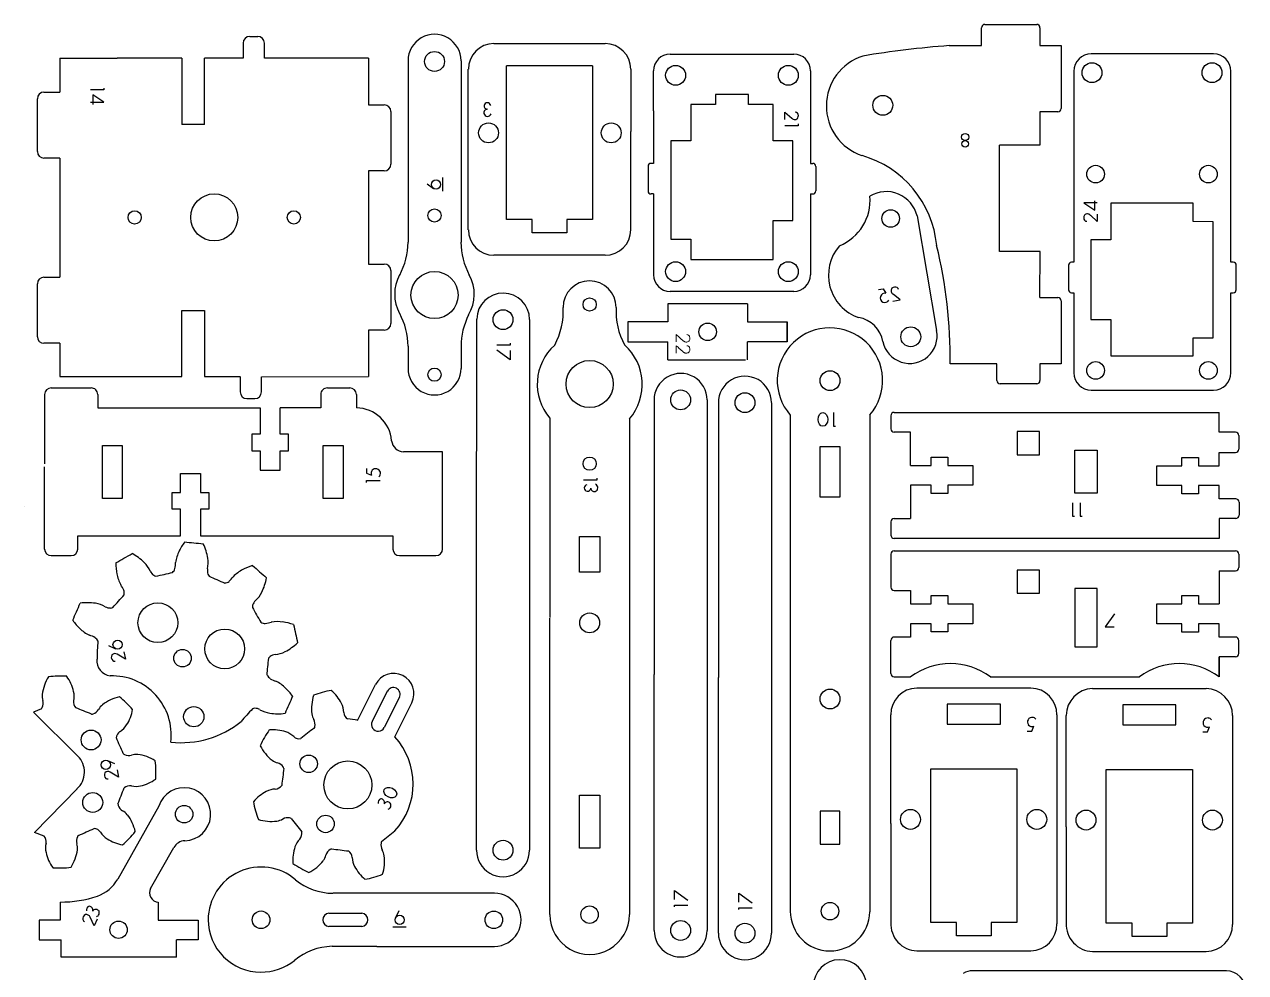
# Model space of a CAD drawing. Header units: centimetres. Extents: x -0.1 to 18.5, y -0.1 to 28.9.
# Drawn here: x 0.05 to 18.46, y 14.56 to 28.85 of the extents above; entities that cross this region are included whole.
import ezdxf

# ---------------------------------------------------------------- set-up
doc = ezdxf.new("R2010")
doc.units = ezdxf.units.CM
doc.header["$MEASUREMENT"] = 0
for name, color, linetype in [('First Cuts', 1, 'Continuous'), ('Layer 1', 3, 'Continuous'), ('Vector Etch', 5, 'Continuous')]:
    doc.layers.add(name, color=color, linetype=linetype)

msp = doc.modelspace()

# ---------------------------------------------------------------- linework, layer by layer
at = {"layer": 'First Cuts'}
for p, q in [((8.614, 28.229), (7.314, 28.229)), ((7.314, 25.912), (7.314, 28.229)), ((8.614, 28.229), (8.614, 25.912)), ((10.465, 27.647), (10.095, 27.647)), ((10.095, 27.647), (10.095, 27.097)), ((10.965, 27.797), (10.465, 27.797)), ((10.465, 27.797), (10.465, 27.647)), ((10.965, 27.647), (10.965, 27.797)), ((11.335, 27.647), (10.965, 27.647)), ((11.335, 27.097), (11.335, 27.647)), ((9.795, 27.097), (9.795, 25.617)), ((10.095, 27.097), (9.795, 27.097)), ((11.635, 27.097), (11.335, 27.097)), ((11.635, 25.897), (11.635, 27.097)), ((17.669, 26.157), (16.429, 26.157)), ((16.429, 26.157), (16.429, 25.607)), ((17.669, 25.882), (17.669, 26.157)), ((7.702, 25.912), (7.314, 25.912)), ((7.702, 25.712), (7.702, 25.912)), ((8.614, 25.912), (8.226, 25.912)), ((8.226, 25.912), (8.226, 25.712)), ((11.335, 25.308), (11.335, 25.897)), ((11.335, 25.897), (11.635, 25.897)), ((17.969, 25.877), (17.669, 25.882)), ((17.969, 24.127), (17.969, 25.877)), ((8.226, 25.712), (7.702, 25.712)), ((9.795, 25.617), (10.095, 25.617)), ((10.095, 25.617), (10.095, 25.308)), ((16.129, 25.607), (16.129, 24.407)), ((16.429, 25.607), (16.129, 25.607)), ((10.095, 25.308), (11.335, 25.308)), ((16.129, 24.407), (16.429, 24.407)), ((16.429, 24.407), (16.429, 23.857)), ((17.669, 23.857), (17.669, 24.127)), ((17.669, 24.127), (17.969, 24.127)), ((16.429, 23.857), (17.669, 23.857)), ((18.061, 19.018), (18.061, 19.318)), ((5.518, 18.799), (5.29, 18.343)), ((5.701, 18.708), (5.472, 18.252)), ((13.712, 15.311), (13.712, 17.628)), ((13.712, 17.628), (15.012, 17.628)), ((15.012, 17.628), (15.012, 15.311)), ((16.36, 15.301), (16.36, 17.618)), ((16.36, 17.618), (17.66, 17.618)), ((17.66, 17.618), (17.66, 15.301)), ((4.634, 15.454), (5.134, 15.454)), ((14.1, 15.311), (13.712, 15.311)), ((14.1, 15.111), (14.1, 15.311)), ((15.012, 15.311), (14.624, 15.311)), ((14.624, 15.311), (14.624, 15.111)), ((16.748, 15.301), (16.36, 15.301)), ((16.748, 15.101), (16.748, 15.301)), ((17.66, 15.301), (17.272, 15.301)), ((17.272, 15.301), (17.272, 15.101)), ((5.134, 15.253), (4.634, 15.253)), ((14.624, 15.111), (14.1, 15.111)), ((17.272, 15.101), (16.748, 15.101))]:
    msp.add_line(p, q, dxfattribs=at)
for points in [[(15.354, 22.715), (15.014, 22.715), (15.014, 22.365), (15.354, 22.365)], [(1.221, 22.507), (1.521, 22.507), (1.521, 21.707), (1.221, 21.707)], [(4.553, 22.507), (4.853, 22.507), (4.853, 21.707), (4.553, 21.707)], [(12.349, 22.483), (12.039, 22.483), (12.039, 21.733), (12.349, 21.733)], [(15.883, 22.435), (16.223, 22.435), (16.223, 21.785), (15.883, 21.785)], [(8.414, 21.132), (8.724, 21.132), (8.724, 20.594), (8.414, 20.594)], [(15.354, 20.627), (15.014, 20.627), (15.014, 20.278), (15.354, 20.278)], [(16.223, 20.347), (15.883, 20.347), (15.883, 19.468), (16.223, 19.468)], [(13.962, 18.304), (14.762, 18.304), (14.762, 18.604), (13.962, 18.604)], [(16.61, 18.295), (17.41, 18.295), (17.41, 18.595), (16.61, 18.595)], [(8.414, 17.232), (8.724, 17.232), (8.724, 16.432), (8.414, 16.432)], [(12.344, 16.993), (12.044, 16.993), (12.044, 16.493), (12.344, 16.493)]]:
    msp.add_lwpolyline(points, close=True, dxfattribs=at)
for centre, radius in [((6.23, 28.296), 0.15), ((9.865, 28.087), 0.15), ((11.565, 28.087), 0.15), ((16.144, 28.127), 0.15), ((17.954, 28.127), 0.15), ((12.99, 27.635), 0.15), ((7.044, 27.219), 0.15), ((8.894, 27.219), 0.15), ((16.199, 26.597), 0.133), ((17.899, 26.597), 0.133), ((2.908, 25.945), 0.355), ((13.108, 25.928), 0.133), ((9.865, 25.127), 0.15), ((11.565, 25.127), 0.15), ((6.23, 24.774), 0.355), ((7.263, 24.403), 0.15), ((10.348, 24.219), 0.132), ((13.411, 24.144), 0.15), ((8.569, 23.432), 0.355), ((16.199, 23.637), 0.133), ((17.899, 23.637), 0.133), ((12.194, 23.483), 0.15), ((9.941, 23.193), 0.15), ((10.911, 23.151), 0.15), ((2.058, 19.833), 0.3), ((8.569, 19.831), 0.15), ((3.066, 19.438), 0.3), ((2.43, 19.298), 0.132), ((12.194, 18.683), 0.15), ((2.6, 18.416), 0.153), ((1.051, 18.065), 0.15), ((4.332, 17.706), 0.132), ((4.923, 17.386), 0.362), ((1.076, 17.122), 0.15), ((2.454, 16.945), 0.132), ((13.407, 16.867), 0.15), ((15.312, 16.867), 0.15), ((16.054, 16.857), 0.15), ((17.96, 16.857), 0.15), ((4.587, 16.799), 0.132), ((7.263, 16.403), 0.15), ((3.614, 15.353), 0.133), ((7.124, 15.353), 0.132), ((8.568, 15.431), 0.132), ((12.194, 15.483), 0.132), ((1.465, 15.203), 0.131), ((9.941, 15.193), 0.15), ((10.911, 15.151), 0.15)]:
    msp.add_circle(centre, radius, dxfattribs=at)
for centre, radius, start, end in [((5.61, 18.753), 0.102, 333.3508, 153.3433), ((5.381, 18.298), 0.102, 153.3414, 333.3527), ((4.645, 15.353), 0.101, 96.1128, 263.8872), ((5.124, 15.353), 0.101, 276.1078, 83.8922)]:
    msp.add_arc(centre, radius, start, end, dxfattribs=at)
at = {"layer": 'Layer 1'}
for p, q in [((14.48, 28.535), (14.48, 28.805)), ((14.53, 28.855), (15.31, 28.855)), ((15.36, 28.805), (15.36, 28.537)), ((3.344, 28.574), (3.344, 28.344)), ((3.444, 28.674), (3.564, 28.674)), ((3.664, 28.344), (3.664, 28.574)), ((7.126, 28.565), (8.803, 28.565)), ((9.783, 28.407), (11.647, 28.407)), ((13.99, 28.535), (14.48, 28.535)), ((15.36, 28.537), (15.6, 28.537)), ((15.36, 28.537), (15.68, 28.537)), ((15.68, 28.537), (15.68, 27.587)), ((17.977, 28.41), (16.132, 28.41)), ((0.581, 28.344), (0.581, 28.196)), ((0.581, 28.344), (1.445, 28.344)), ((0.581, 28.344), (0.581, 27.834)), ((2.421, 28.344), (1.445, 28.344)), ((2.421, 28.344), (2.421, 27.344)), ((3.344, 28.344), (2.761, 28.344)), ((2.761, 27.344), (2.761, 28.344)), ((5.233, 28.344), (3.664, 28.344)), ((5.232, 28.344), (5.232, 27.642)), ((5.83, 28.306), (5.83, 25.57)), ((6.63, 28.306), (6.63, 25.982)), ((6.739, 25.759), (6.739, 28.179)), ((9.189, 28.179), (9.189, 27.242)), ((9.533, 27.553), (9.533, 28.157)), ((11.897, 28.157), (11.897, 26.759)), ((15.872, 28.15), (15.872, 25.615)), ((18.237, 25.269), (18.237, 28.15)), ((0.341, 27.834), (0.581, 27.834)), ((0.241, 26.938), (0.241, 27.734)), ((5.232, 27.642), (5.472, 27.642)), ((5.572, 27.542), (5.572, 26.746)), ((9.533, 27.553), (9.533, 26.759)), ((15.36, 27.537), (15.36, 27.033)), ((15.63, 27.537), (15.36, 27.537)), ((2.761, 27.344), (2.421, 27.344)), ((9.189, 25.759), (9.189, 27.242)), ((15.36, 27.033), (14.75, 27.033)), ((14.75, 25.433), (14.75, 27.033)), ((0.581, 26.838), (0.341, 26.838)), ((0.581, 26.838), (0.581, 25.042)), ((9.45, 26.714), (9.45, 26.344)), ((9.533, 26.759), (9.495, 26.759)), ((11.897, 26.759), (11.935, 26.759)), ((11.98, 26.714), (11.98, 26.344)), ((5.472, 26.646), (5.232, 26.646)), ((5.232, 26.646), (5.232, 25.242)), ((9.533, 26.299), (9.495, 26.299)), ((9.533, 26.299), (9.533, 25.078)), ((11.897, 26.299), (11.897, 25.078)), ((11.897, 26.299), (11.935, 26.299)), ((6.63, 25.982), (6.63, 25.57)), ((13.506, 25.967), (13.799, 24.239)), ((15.872, 25.615), (15.872, 25.269)), ((15.361, 25.433), (14.75, 25.433)), ((15.36, 24.737), (15.361, 25.433)), ((5.232, 25.242), (5.472, 25.242)), ((8.803, 25.373), (7.126, 25.373)), ((15.872, 25.269), (15.835, 25.269)), ((18.274, 25.269), (18.237, 25.269)), ((5.572, 25.142), (5.572, 24.346)), ((15.79, 25.224), (15.79, 24.854)), ((18.319, 24.854), (18.319, 25.224)), ((0.241, 24.146), (0.241, 24.942)), ((0.341, 25.042), (0.581, 25.042)), ((11.647, 24.828), (9.783, 24.828)), ((15.36, 24.737), (15.63, 24.737)), ((15.68, 24.687), (15.68, 23.737)), ((15.835, 24.809), (15.872, 24.809)), ((15.872, 24.809), (15.872, 23.601)), ((18.237, 23.601), (18.237, 24.809)), ((18.237, 24.809), (18.274, 24.809)), ((2.421, 24.54), (2.761, 24.54)), ((2.421, 23.544), (2.421, 24.54)), ((2.761, 24.54), (2.761, 23.544)), ((10.947, 24.64), (9.749, 24.64)), ((9.749, 24.64), (9.749, 24.369)), ((10.947, 24.64), (10.947, 24.369)), ((6.863, 20.423), (6.867, 24.412)), ((7.663, 24.403), (7.663, 16.403)), ((9.749, 24.369), (9.147, 24.369)), ((9.147, 24.369), (9.147, 24.069)), ((9.147, 24.324), (9.147, 24.114)), ((10.947, 24.369), (11.548, 24.369)), ((11.548, 24.219), (11.548, 24.369)), ((11.548, 24.369), (11.548, 24.069)), ((11.548, 24.324), (11.548, 24.114)), ((5.472, 24.246), (5.232, 24.246)), ((5.232, 24.246), (5.233, 23.544)), ((11.548, 24.069), (11.548, 24.219)), ((0.581, 24.046), (0.341, 24.046)), ((0.581, 24.046), (0.581, 23.544)), ((5.83, 24.001), (5.83, 23.668)), ((6.63, 24.001), (6.63, 23.668)), ((9.147, 24.069), (9.749, 24.069)), ((9.749, 23.798), (9.749, 24.069)), ((10.947, 23.798), (10.947, 24.069)), ((11.548, 24.069), (10.947, 24.069)), ((9.749, 23.798), (10.921, 23.798)), ((14.71, 23.737), (14.003, 23.737)), ((14.71, 23.485), (14.71, 23.737)), ((15.68, 23.737), (15.36, 23.737)), ((15.36, 23.737), (15.36, 23.485)), ((0.581, 23.544), (2.421, 23.544)), ((2.761, 23.544), (3.292, 23.544)), ((3.3, 23.544), (3.3, 23.312)), ((3.62, 23.542), (5.236, 23.544)), ((3.62, 23.312), (3.62, 23.542)), ((15.31, 23.435), (14.76, 23.435)), ((0.351, 23.274), (0.351, 22.228)), ((0.451, 23.374), (1.051, 23.374)), ((1.151, 23.274), (1.151, 23.074)), ((3.4, 23.212), (3.52, 23.212)), ((4.514, 23.274), (4.514, 23.074)), ((4.614, 23.374), (4.951, 23.374)), ((5.051, 23.274), (5.051, 23.071)), ((16.132, 23.341), (17.977, 23.341)), ((1.151, 23.074), (3.601, 23.074)), ((3.601, 23.074), (3.601, 22.674)), ((3.901, 22.674), (3.901, 23.074)), ((4.514, 23.074), (3.901, 23.074)), ((9.541, 23.189), (9.541, 19.05)), ((10.341, 23.193), (10.341, 15.193)), ((10.51, 23.147), (10.511, 19.009)), ((11.311, 23.151), (11.311, 15.151)), ((9.169, 22.907), (9.169, 15.432)), ((11.593, 22.964), (11.594, 19.283)), ((12.794, 22.968), (12.794, 15.475)), ((13.111, 22.955), (13.111, 22.755)), ((13.161, 23.005), (18.061, 23.005)), ((18.061, 22.705), (18.061, 23.005)), ((3.601, 22.674), (3.476, 22.674)), ((3.476, 22.674), (3.476, 22.424)), ((4.026, 22.674), (3.901, 22.674)), ((4.026, 22.424), (4.026, 22.674)), ((13.408, 22.705), (13.161, 22.705)), ((13.408, 22.205), (13.408, 22.705)), ((18.308, 22.705), (18.061, 22.705)), ((18.358, 22.655), (18.358, 22.45)), ((3.476, 22.424), (3.601, 22.424)), ((3.601, 22.424), (3.601, 22.134)), ((3.901, 22.134), (3.901, 22.424)), ((3.901, 22.424), (4.026, 22.424)), ((6.351, 22.41), (5.763, 22.41)), ((6.351, 20.944), (6.351, 22.41)), ((13.718, 22.205), (13.718, 22.33)), ((13.718, 22.33), (13.968, 22.33)), ((13.968, 22.33), (13.968, 22.205)), ((17.501, 22.2), (17.501, 22.325)), ((17.501, 22.325), (17.751, 22.325)), ((17.751, 22.325), (17.751, 22.2)), ((18.061, 22.2), (18.061, 22.4)), ((18.061, 22.4), (18.308, 22.4)), ((0.351, 20.944), (0.351, 22.182)), ((3.601, 22.134), (3.901, 22.134)), ((13.408, 22.205), (13.718, 22.205)), ((13.968, 22.205), (14.348, 22.205)), ((14.348, 22.205), (14.348, 21.905)), ((17.121, 21.9), (17.121, 22.2)), ((17.121, 22.2), (17.501, 22.2)), ((17.751, 22.2), (18.061, 22.2)), ((2.401, 21.794), (2.401, 22.084)), ((2.401, 22.084), (2.701, 22.084)), ((2.701, 22.084), (2.701, 21.794)), ((2.276, 21.544), (2.276, 21.794)), ((2.276, 21.794), (2.401, 21.794)), ((2.701, 21.794), (2.826, 21.794)), ((2.826, 21.794), (2.826, 21.544)), ((13.718, 21.905), (13.408, 21.905)), ((13.408, 21.905), (13.408, 21.405)), ((13.718, 21.78), (13.718, 21.905)), ((13.968, 21.78), (13.718, 21.78)), ((14.348, 21.905), (13.968, 21.905)), ((13.968, 21.905), (13.968, 21.78)), ((17.501, 21.9), (17.121, 21.9)), ((17.501, 21.775), (17.501, 21.9)), ((17.751, 21.775), (17.501, 21.775)), ((18.061, 21.9), (17.751, 21.9)), ((17.751, 21.9), (17.751, 21.775)), ((18.061, 21.7), (18.061, 21.9)), ((18.311, 21.7), (18.061, 21.7)), ((18.361, 21.65), (18.361, 21.455)), ((2.401, 21.544), (2.276, 21.544)), ((2.401, 21.144), (2.401, 21.544)), ((2.826, 21.544), (2.701, 21.544)), ((2.701, 21.544), (2.701, 21.144)), ((13.161, 21.405), (13.408, 21.405)), ((18.311, 21.405), (18.061, 21.405)), ((18.061, 21.405), (18.061, 21.105)), ((13.111, 21.355), (13.111, 21.155)), ((0.851, 20.944), (0.851, 21.144)), ((0.851, 21.144), (2.401, 21.144)), ((2.701, 21.144), (5.601, 21.144)), ((5.601, 21.144), (5.601, 20.944)), ((18.061, 21.105), (13.161, 21.105)), ((0.451, 20.844), (0.751, 20.844)), ((5.701, 20.844), (6.251, 20.844)), ((13.111, 20.867), (13.111, 20.368)), ((13.161, 20.917), (18.308, 20.917)), ((18.358, 20.867), (18.358, 20.667)), ((18.061, 20.617), (18.308, 20.617)), ((18.061, 20.617), (18.061, 20.117)), ((6.863, 16.403), (6.863, 20.423)), ((13.161, 20.318), (13.408, 20.318)), ((13.408, 20.318), (13.408, 20.118)), ((13.408, 20.118), (13.718, 20.118)), ((13.718, 20.118), (13.718, 20.243)), ((13.718, 20.243), (13.968, 20.243)), ((13.968, 20.243), (13.968, 20.118)), ((13.968, 20.118), (14.348, 20.118)), ((14.348, 20.118), (14.348, 19.818)), ((17.121, 19.817), (17.121, 20.117)), ((17.121, 20.117), (17.501, 20.117)), ((17.501, 20.117), (17.501, 20.242)), ((17.501, 20.242), (17.751, 20.242)), ((17.751, 20.242), (17.751, 20.117)), ((17.751, 20.117), (18.061, 20.117)), ((7.969, 15.432), (7.969, 19.902)), ((13.718, 19.818), (13.408, 19.818)), ((13.408, 19.818), (13.408, 19.617)), ((13.718, 19.693), (13.718, 19.818)), ((14.348, 19.818), (13.968, 19.818)), ((13.968, 19.818), (13.968, 19.693)), ((17.501, 19.817), (17.121, 19.817)), ((17.501, 19.692), (17.501, 19.817)), ((18.061, 19.817), (17.751, 19.817)), ((17.751, 19.817), (17.751, 19.692)), ((18.061, 19.617), (18.061, 19.817)), ((13.111, 19.068), (13.111, 19.567)), ((13.408, 19.617), (13.161, 19.617)), ((13.968, 19.693), (13.718, 19.693)), ((17.751, 19.692), (17.501, 19.692)), ((18.308, 19.617), (18.061, 19.617)), ((18.358, 19.368), (18.358, 19.567)), ((11.594, 19.283), (11.594, 15.483)), ((18.308, 19.318), (18.061, 19.318)), ((18.061, 19.318), (18.061, 19.018)), ((9.541, 15.193), (9.541, 19.05)), ((10.511, 15.151), (10.511, 19.009)), ((13.161, 19.018), (13.408, 19.018)), ((14.611, 19.018), (16.858, 19.018)), ((5.07, 18.36), (5.341, 18.9)), ((13.504, 18.849), (15.22, 18.849)), ((16.152, 18.839), (17.868, 18.839)), ((5.631, 18.114), (5.888, 18.625)), ((0.301, 18.535), (0.183, 18.483)), ((0.183, 18.483), (0.852, 17.823)), ((13.109, 16.803), (13.109, 18.442)), ((15.616, 18.442), (15.616, 15.291)), ((15.757, 16.754), (15.757, 18.432)), ((18.263, 18.432), (18.263, 15.282)), ((0.198, 16.672), (0.839, 17.329)), ((2.074, 17.068), (1.453, 15.967)), ((13.109, 16.803), (13.109, 15.314)), ((0.342, 16.616), (0.198, 16.672)), ((15.757, 16.754), (15.757, 15.304)), ((1.948, 15.826), (2.299, 16.444)), ((7.134, 15.753), (4.699, 15.753)), ((0.586, 15.621), (0.586, 15.35)), ((2.065, 15.621), (2.065, 15.35)), ((0.266, 15.35), (0.266, 15.05)), ((0.586, 15.35), (0.266, 15.35)), ((2.065, 15.35), (2.666, 15.35)), ((2.666, 15.35), (2.666, 15.05)), ((2.666, 15.305), (2.666, 15.095)), ((0.266, 15.05), (0.602, 15.05)), ((0.602, 14.791), (0.602, 15.05)), ((2.34, 14.791), (2.34, 15.05)), ((2.666, 15.05), (2.34, 15.05)), ((5.359, 14.953), (4.684, 14.953)), ((5.359, 14.953), (7.134, 14.953)), ((2.34, 14.791), (0.602, 14.791)), ((13.504, 14.885), (15.22, 14.885)), ((16.152, 14.875), (17.868, 14.875)), ((18.17, 14.585), (14.347, 14.585))]:
    msp.add_line(p, q, dxfattribs=at)
at = {"layer": 'Layer 1', "color": 3}
msp.add_line((7.969, 22.917), (7.969, 19.911), dxfattribs=at)
at = {"layer": 'Layer 1'}
for centre, radius, start, end in [((14.53, 28.805), 0.05, 90, 180), ((15.31, 28.805), 0.05, 359.9994, 90), ((3.444, 28.574), 0.1, 90, 180), ((3.564, 28.574), 0.1, 0, 90), ((6.23, 28.306), 0.4, 359.9989, 180.0011), ((7.127, 28.178), 0.387, 90.1662, 179.8324), ((8.802, 28.178), 0.387, 0.1676, 89.8338), ((9.783, 28.156), 0.251, 90.1853, 179.8147), ((11.647, 28.156), 0.251, 0.1765, 89.8235), ((12.93, 27.625), 0.791, 107.8815, 251.2506), ((15.038, 14.405), 14.169, 94.2421, 99.5494), ((16.133, 28.149), 0.261, 90.1847, 179.8153), ((17.976, 28.149), 0.261, 0.1762, 89.8238), ((0.341, 27.734), 0.1, 90, 180), ((5.472, 27.542), 0.1, 0, 90), ((15.63, 27.587), 0.05, 270, 0), ((0.341, 26.938), 0.1, 180, 270), ((5.472, 26.746), 0.1, 270, 0), ((9.495, 26.714), 0.0452, 90.2567, 179.7433), ((11.935, 26.714), 0.0452, 0.2077, 89.7923), ((12.249, 25.376), 1.56, 5.3985, 74.1027), ((9.495, 26.344), 0.0452, 180.2077, 269.7923), ((11.935, 26.344), 0.0451, 270.1587, 359.8413), ((13.042, 25.857), 0.477, 13.3876, 121.1499), ((12.062, 26.202), 0.736, 291.7299, 4.9051), ((7.127, 25.76), 0.387, 180.1674, 269.8326), ((8.802, 25.76), 0.387, 270.1674, 359.8326), ((4.791, 25.57), 1.039, 331.5983, 0.0086), ((7.668, 25.57), 1.039, 179.9914, 208.4017), ((12.848, 25.074), 0.678, 139.1577, 250.684), ((7.043, 23.856), 6.961, 359.0158, 13.8496), ((5.472, 25.142), 0.1, 0, 90), ((15.835, 25.224), 0.0452, 90.2567, 179.7433), ((18.274, 25.224), 0.0452, 0.2077, 89.7923), ((6.229, 24.786), 0.6, 151.0349, 208.9651), ((6.229, 24.786), 0.6, 328.8765, 28.9568), ((9.783, 25.079), 0.251, 180.1677, 269.8323), ((11.647, 25.079), 0.251, 270.1677, 359.8323), ((0.341, 24.942), 0.1, 90, 180), ((8.569, 24.587), 0.4, 0.0468, 179.9477), ((7.265, 24.405), 0.398, 359.7324, 179.0917), ((15.63, 24.687), 0.05, 0, 90), ((15.835, 24.854), 0.0452, 180.2077, 269.7923), ((18.274, 24.854), 0.0451, 270.1587, 359.8413), ((4.791, 24.001), 1.039, 359.9914, 28.4017), ((7.121, 24.525), 1.05, 331.2882, 3.4239), ((10.021, 24.525), 1.054, 176.6172, 208.5643), ((5.472, 24.346), 0.1, 270, 0), ((7.684, 23.999), 1.054, 153.1513, 179.9022), ((12.554, 23.996), 0.444, 9.9975, 81.0219), ((0.341, 24.146), 0.1, 180, 270), ((12.192, 23.486), 0.794, 319.2829, 221.1275), ((13.396, 24.156), 0.413, 191.6093, 11.635), ((8.569, 23.432), 0.79, 131.8336, 220.6147), ((8.565, 23.426), 0.797, 319.3147, 48.2977), ((6.23, 23.668), 0.4, 179.9989, 0.0011), ((9.941, 23.192), 0.4, 0.0155, 180.5138), ((16.133, 23.602), 0.261, 180.1677, 269.8323), ((17.976, 23.602), 0.261, 270.1677, 359.8323), ((10.91, 23.151), 0.4, 0.0155, 180.5138), ((14.76, 23.485), 0.05, 180, 270), ((15.31, 23.485), 0.05, 270, 359.9919), ((0.451, 23.274), 0.1, 90.0015, 180), ((1.051, 23.274), 0.1, 0, 90.0015), ((3.4, 23.312), 0.1, 180, 270), ((3.52, 23.312), 0.1, 270, 0), ((4.614, 23.274), 0.1, 90, 180.0038), ((4.951, 23.274), 0.1, 0, 90), ((5.045, 22.532), 0.54, 4.7951, 89.3587), ((13.161, 22.955), 0.05, 90, 180), ((13.161, 22.755), 0.05, 180, 270), ((18.308, 22.655), 0.05, 0, 90), ((5.768, 22.596), 0.186, 185.8616, 268.6544), ((18.308, 22.45), 0.05, 270, 0), ((18.311, 21.65), 0.05, 0, 90), ((13.161, 21.355), 0.05, 90, 180), ((18.311, 21.455), 0.05, 270, 0), ((3.18, 20.52), 0.893, 143.4905, 154.3272), ((18.39, 178.492), 158.244, 264.22313, 264.32521), ((2.003, 20.671), 0.819, 9.3456, 25.4104), ((13.161, 21.155), 0.05, 180, 270), ((0.451, 20.944), 0.1, 180, 270), ((0.751, 20.944), 0.1, 270, 0), ((-78.742, 157.168), 158.244, 300.43814, 300.54022), ((1.279, 20.156), 0.819, 45.5606, 61.6254), ((2.889, 20.661), 0.569, 153.7806, 171.8943), ((5.701, 20.944), 0.1, 180, 270), ((6.251, 20.944), 0.1, 270, 0), ((13.161, 20.867), 0.05, 90, 180), ((18.308, 20.867), 0.05, 0, 90), ((2.318, 20.729), 0.893, 179.7055, 190.5422), ((1.572, 20.449), 0.405, 23.6727, 46.1131), ((2.206, 20.68), 0.114, 309.2869, 344.3152), ((1.99, 20.729), 0.335, 346.1199, 2.116), ((2.979, 20.619), 0.174, 170.8199, 198.0076), ((2.412, 20.735), 0.405, 347.4577, 9.898), ((3.603, 20.131), 0.569, 117.8343, 135.9481), ((3.756, 19.845), 0.893, 107.5443, 118.381), ((108.803, 138.805), 158.244, 228.27692, 228.379), ((18.308, 20.667), 0.05, 270, 0), ((2, 20.671), 0.569, 189.9956, 208.1093), ((2.097, 20.69), 0.174, 207.0349, 234.2226), ((2.045, 20.622), 0.0876, 235.7137, 258.4738), ((0.805, 26.663), 6.248, 281.2885, 283.6422), ((2.896, 20.594), 0.0876, 199.4987, 222.2588), ((5.464, 26.201), 6.248, 245.0735, 247.4272), ((3.061, 20.546), 0.114, 273.3407, 308.369), ((2.916, 20.713), 0.335, 310.1737, 326.1698), ((2.892, 20.659), 0.819, 333.3994, 349.4642), ((1.235, 20.195), 0.335, 22.3349, 38.331), ((1.438, 20.283), 0.114, 345.502, 20.5302), ((3.261, 20.47), 0.405, 311.5115, 333.9518), ((13.161, 20.368), 0.05, 180, 270), ((-144.123, 83.478), 158.244, 336.29922, 336.40131), ((0.994, 19.316), 0.819, 81.4217, 97.4865), ((1.06, 19.725), 0.405, 59.5338, 81.9741), ((1.344, 20.229), 0.174, 242.896, 270.0837), ((-3.203, 24.311), 6.248, 317.1496, 319.5033), ((3.57, 20.072), 0.0876, 163.5525, 186.3126), ((3.652, 20.043), 0.174, 134.8737, 162.0614), ((1.342, 20.142), 0.0876, 271.5748, 294.3349), ((8.941, 23.104), 6.248, 209.1272, 211.481), ((1.5, 20.389), 0.893, 215.5666, 226.4033), ((1.276, 20.156), 0.569, 225.8567, 243.9704), ((3.674, 19.936), 0.114, 237.0023, 272.0306), ((3.656, 20.157), 0.335, 273.8353, 289.8314), ((3.864, 19.28), 0.569, 81.4959, 99.6096), ((3.818, 18.96), 0.893, 71.2059, 82.0425), ((158.927, 52.54), 158.244, 191.93851, 192.04059), ((0.935, 19.322), 0.335, 58.196, 74.1921), ((1.048, 19.512), 0.114, 21.363, 56.3913), ((4.089, 19.286), 2.948, 174.7064, 180.0903), ((3.604, 20.127), 0.819, 297.061, 313.1258), ((13.161, 19.567), 0.05, 90, 180), ((18.308, 19.567), 0.05, 0, 90), ((3.851, 19.181), 0.174, 98.5353, 125.723), ((3.789, 19.756), 0.405, 275.1731, 297.6134), ((18.308, 19.368), 0.05, 270, 0), ((1.369, 19.26), 0.23, 174.4951, 262.3238), ((9.925, 18.512), 6.248, 172.7888, 175.1426), ((3.803, 19.253), 0.0876, 127.2141, 149.9742), ((14.01, 18.213), 1.004, 53.2094, 126.7922), ((17.46, 18.213), 1.004, 53.2083, 126.7917), ((0.98, 18.665), 0.671, 148.3774, 172.5542), ((0.586, 17.58), 1.448, 86.0783, 97.0594), ((0.149, 18.646), 0.656, 13.3208, 35.2271), ((1.367, 18.139), 0.893, 353.1807, 91.833), ((3.817, 19.084), 0.114, 201.1183, 236.1466), ((3.931, 19.273), 0.335, 237.9513, 253.9474), ((5.614, 18.763), 0.306, 333.3474, 153.3474), ((13.161, 19.068), 0.05, 180, 270.0032), ((0.476, 18.726), 0.32, 347.5094, 12.7804), ((3.586, 18.441), 0.569, 45.6119, 63.7256), ((3.361, 18.208), 0.893, 35.3219, 46.1585), ((4.923, 17.386), 1.448, 99.9432, 110.9243), ((4.244, 18.316), 0.656, 27.1857, 49.0921), ((13.511, 18.446), 0.402, 91.0149, 180.6397), ((15.213, 18.446), 0.402, 359.3603, 88.9851), ((16.159, 18.437), 0.402, 91.0149, 180.6397), ((17.861, 18.437), 0.402, 359.3603, 88.9851), ((0.546, 18.729), 0.232, 174.3874, 197.371), ((0.163, 18.621), 0.166, 336.521, 13.5792), ((0.918, 18.636), 0.132, 170.6762, 221.2863), ((1.627, 18.061), 0.671, 102.8368, 127.0136), ((0.577, 17.582), 1.448, 40.5377, 51.5188), ((148.714, -45.502), 158.244, 156.0545, 156.15659), ((5.046, 18.533), 0.671, 162.2424, 186.4192), ((4.542, 18.472), 0.32, 1.3744, 26.6454), ((0.241, 18.592), 0.0826, 316.4022, 333.4227), ((-3.669, 6.789), 12.587, 67.9412, 69.1104), ((1.057, 18.537), 0.0826, 270.8616, 287.8821), ((1.023, 18.614), 0.166, 290.9804, 328.0386), ((1.369, 18.416), 0.232, 128.8468, 151.8304), ((1.032, 18.641), 0.656, 327.7802, 349.6865), ((8.047, 14.266), 6.248, 136.9048, 139.2586), ((3.521, 18.455), 0.0876, 91.3301, 114.0902), ((3.518, 18.368), 0.174, 62.6513, 89.839), ((3.805, 18.87), 0.405, 239.2891, 261.7294), ((3.872, 19.279), 0.819, 261.177, 277.2418), ((4.609, 18.492), 0.232, 188.2524, 211.2359), ((4.993, 18.49), 0.132, 184.5412, 235.1512), ((1.318, 18.464), 0.32, 301.9688, 327.2398), ((2.414, 19.447), 1.423, 263.5213, 309.1784), ((12.053, 8.238), 12.587, 127.3467, 128.5159), ((4.263, 18.295), 0.166, 350.386, 27.4441), ((4.346, 18.285), 0.0826, 330.2671, 347.2877), ((4.274, 12.683), 5.735, 82.007, 83.5549), ((1.563, 18.085), 0.132, 125.1356, 175.7457), ((-10.014, 12.858), 12.587, 23.4169, 24.5861), ((4.923, 17.385), 1.448, 144.8758, 155.857), ((3.785, 17.563), 0.656, 72.1184, 94.0247), ((3.885, 17.885), 0.32, 46.307, 71.578), ((4.192, 18.216), 0.132, 229.4738, 280.0838), ((4.86, 17.401), 1.048, 317.5071, 42.7841), ((4.199, 18.284), 0.671, 207.175, 231.3518), ((0.612, 17.582), 0.34, 311.7797, 45.1561), ((1.593, 17.92), 0.0826, 226.3373, 243.3578), ((1.623, 17.998), 0.166, 246.4561, 283.5143), ((1.73, 17.615), 0.232, 84.3225, 107.3061), ((1.666, 17.181), 0.671, 58.3125, 82.4893), ((0.581, 17.575), 1.448, 356.0134, 6.9945), ((3.919, 17.946), 0.232, 233.185, 256.1686), ((3.813, 17.562), 0.166, 35.3186, 72.3767), ((16.431, 15.944), 12.587, 172.2794, 173.4485), ((3.879, 17.614), 0.0826, 15.1998, 32.2203), ((-10.212, 21.824), 12.587, 337.9668, 339.136), ((1.637, 17.242), 0.132, 80.6113, 131.2214), ((1.728, 17.684), 0.32, 257.4445, 282.7155), ((1.648, 18.011), 0.656, 283.2559, 305.1622), ((2.454, 16.945), 0.4, 78.5604, 161.959), ((2.454, 16.945), 0.4, 271.7679, 78.6519), ((3.839, 17.004), 0.32, 91.7571, 117.0281), ((3.818, 17.455), 0.132, 274.9239, 325.5339), ((3.997, 16.707), 0.656, 117.5685, 139.4748), ((4.923, 17.393), 1.448, 190.3259, 201.3071), ((1.539, 17.104), 0.0826, 180.8872, 197.9077), ((1.615, 17.138), 0.166, 201.006, 238.0642), ((1.417, 16.792), 0.232, 38.8724, 61.856), ((1.063, 16.534), 0.671, 12.8624, 37.0392), ((3.774, 17.508), 0.671, 252.6251, 276.8019), ((3.819, 17.071), 0.232, 278.6351, 301.6187), ((4.018, 16.726), 0.166, 80.7687, 117.8268), ((4.027, 16.809), 0.0826, 60.6499, 77.6704), ((14.023, 24.584), 12.587, 217.7295, 218.8986), ((0.242, 16.53), 0.132, 350.2286, 40.8387), ((0.998, 16.539), 0.166, 156.0734, 193.1316), ((0.92, 16.569), 0.0826, 135.9546, 152.9751), ((-4.064, 28.21), 12.587, 293.0342, 294.2034), ((1.086, 16.598), 0.132, 35.1612, 85.7713), ((1.465, 16.843), 0.32, 211.9944, 237.2654), ((1.642, 17.129), 0.656, 237.8058, 259.7121), ((0.583, 17.583), 1.448, 310.5633, 321.5444), ((4.097, 16.657), 0.132, 319.4482, 10.0582), ((-2.282, 26.48), 12.587, 307.7943, 308.9635), ((0.684, 16.436), 0.32, 167.0618, 192.3328), ((0.18, 16.501), 0.671, 327.9298, 352.1066), ((0.614, 16.433), 0.232, 353.9398, 16.9234), ((2.472, 16.345), 0.2, 91.7641, 150.4152), ((4.75, 16.25), 0.656, 162.0928, 183.9991), ((4.428, 16.35), 0.32, 136.2814, 161.5524), ((4.751, 16.278), 0.166, 125.293, 162.3511), ((4.699, 16.343), 0.0826, 105.1742, 122.1947), ((6.374, 28.896), 12.587, 262.2537, 263.4229), ((4.858, 16.282), 0.132, 4.9888, 55.5988), ((5.587, 16.484), 0.166, 170.8335, 207.8917), ((5.504, 16.493), 0.0826, 150.7147, 167.7353), ((5.242, 16.284), 0.232, 8.7, 31.6835), ((7.263, 16.403), 0.4, 179.9986, 0), ((1.011, 16.514), 0.656, 192.8732, 214.7795), ((4.029, 16.664), 0.671, 297.1494, 321.3262), ((4.367, 16.384), 0.232, 323.1594, 346.1429), ((5.309, 16.304), 0.32, 181.822, 207.0929), ((4.806, 16.239), 0.671, 342.69, 6.8668), ((0.583, 17.583), 1.448, 265.6307, 276.6118), ((3.615, 15.35), 0.799, 49.401, 179.637), ((4.928, 17.388), 1.448, 234.8502, 245.8313), ((5.606, 16.463), 0.656, 207.6333, 229.5397), ((4.919, 17.388), 1.448, 280.3908, 291.3719), ((0.966, 16.235), 0.555, 288.9937, 331.169), ((4.709, 16.667), 0.914, 231.0246, 269.3568), ((0.597, 17.373), 1.752, 269.6401, 288.3139), ((2.073, 15.761), 0.141, 152.5256, 266.7623), ((7.134, 15.353), 0.4, 269.9989, 90.0011), ((12.194, 15.483), 0.6, 179.9996, 359.2431), ((3.607, 15.355), 0.79, 180.0008, 270.0014), ((8.569, 15.432), 0.6, 179.999, 360), ((13.518, 15.294), 0.409, 177.1438, 268.1223), ((15.213, 15.287), 0.402, 271.0137, 0.6396), ((16.165, 15.284), 0.409, 177.1438, 268.1223), ((9.941, 15.193), 0.4, 179.9989, 0.0011), ((10.911, 15.151), 0.4, 179.9989, 0.0011), ((17.861, 15.277), 0.402, 271.0137, 0.6396), ((4.713, 14.021), 0.933, 91.7512, 129.4397), ((3.629, 15.335), 0.77, 268.3355, 309.5931), ((12.343, 14.352), 0.4, 1.2969, 180.1729), ((14.347, 14.302), 0.283, 90.0536, 121.0509), ((18.165, 14.29), 0.295, 359.0903, 89.0355)]:
    msp.add_arc(centre, radius, start, end, dxfattribs=at)
at = {"layer": 'Layer 1', "color": 250, "lineweight": 9}
msp.add_open_spline([(0.046, 21.579), (0.046, 21.579), (0.046, 21.579), (0.046, 21.579)], degree=3, dxfattribs=at)
at = {"layer": 'Vector Etch'}
for p, q in [((1.243, 27.866), (1.04, 27.866)), ((1.243, 27.895), (1.243, 27.866)), ((1.04, 27.68), (1.245, 27.68)), ((1.245, 27.68), (1.078, 27.791)), ((1.078, 27.791), (1.078, 27.647)), ((11.511, 27.422), (11.511, 27.533)), ((11.511, 27.533), (11.616, 27.439)), ((11.714, 27.325), (11.511, 27.325)), ((11.714, 27.354), (11.714, 27.325)), ((6.35, 26.544), (6.35, 26.34)), ((6.118, 26.451), (6.214, 26.383)), ((16.224, 26.163), (16.02, 26.163)), ((16.02, 26.163), (16.186, 26.052)), ((16.186, 26.052), (16.186, 26.196)), ((16.224, 25.885), (16.123, 25.976)), ((16.224, 25.996), (16.224, 25.885)), ((12.926, 24.857), (12.996, 24.869)), ((12.996, 24.869), (13.036, 24.8)), ((13.143, 24.683), (13.253, 24.701)), ((13.253, 24.701), (13.147, 24.786)), ((7.372, 24.02), (7.169, 24.02)), ((7.372, 23.799), (7.169, 23.945)), ((7.372, 24.049), (7.372, 24.02)), ((7.372, 23.937), (7.372, 23.799)), ((12.247, 23.001), (12.247, 22.798)), ((12.247, 22.798), (12.276, 22.798)), ((5.206, 22.158), (5.206, 22.086)), ((5.206, 22.086), (5.281, 22.058)), ((5.206, 21.946), (5.206, 21.975)), ((5.206, 21.975), (5.41, 21.975)), ((8.678, 21.982), (8.475, 21.982)), ((8.678, 22.011), (8.678, 21.982)), ((15.852, 21.642), (15.852, 21.439)), ((15.968, 21.642), (15.968, 21.439)), ((15.852, 21.439), (15.881, 21.439)), ((15.968, 21.439), (15.997, 21.439)), ((16.483, 19.968), (16.343, 19.771)), ((16.343, 19.771), (16.48, 19.771)), ((1.316, 19.487), (1.419, 19.44)), ((1.568, 19.284), (1.445, 19.358)), ((1.547, 19.393), (1.568, 19.284)), ((15.239, 18.199), (15.267, 18.274)), ((17.887, 18.189), (17.915, 18.264)), ((15.168, 18.199), (15.239, 18.199)), ((17.816, 18.189), (17.887, 18.189)), ((1.408, 17.705), (1.306, 17.752)), ((1.464, 17.506), (1.341, 17.58)), ((1.443, 17.616), (1.464, 17.506)), ((9.848, 15.659), (9.848, 15.797)), ((9.848, 15.797), (10.051, 15.651)), ((10.817, 15.617), (10.817, 15.755)), ((10.817, 15.755), (11.02, 15.61)), ((5.69, 15.486), (5.643, 15.383)), ((9.848, 15.547), (9.848, 15.576)), ((9.848, 15.576), (10.051, 15.576)), ((10.817, 15.506), (10.817, 15.535)), ((10.817, 15.535), (11.02, 15.535)), ((1.096, 15.262), (1.038, 15.393)), ((1.142, 15.363), (1.096, 15.262)), ((5.802, 15.243), (5.599, 15.243))]:
    msp.add_line(p, q, dxfattribs=at)
for centre, radius in [((14.232, 27.157), 0.0542), ((14.232, 27.054), 0.0487), ((6.253, 26.441), 0.0694), ((1.451, 19.502), 0.0695), ((1.274, 17.69), 0.0695), ((5.705, 15.352), 0.0695)]:
    msp.add_circle(centre, radius, dxfattribs=at)
at = {"layer": 'Vector Etch', "color": 1}
for centre in [(1.708, 25.945), (4.109, 25.945), (6.23, 25.974), (8.569, 24.632), (6.23, 23.573), (8.569, 22.231)]:
    msp.add_circle(centre, 0.1, dxfattribs=at)
at = {"layer": 'Vector Etch'}
for centre, radius, start, end in [((7.03, 27.626), 0.0512, 173.5879, 265.1167), ((7.028, 27.625), 0.0494, 9.3113, 171.6742), ((7.026, 27.523), 0.0519, 91.2965, 193.3411), ((7.03, 27.524), 0.0559, 193.2304, 339.8118), ((11.66, 27.479), 0.0591, 222.9601, 327.4954), ((11.671, 27.489), 0.0429, 39.1201, 92.4874), ((11.644, 27.477), 0.0723, 335.8503, 33.3312), ((16.089, 25.94), 0.0697, 145.7884, 214.0042), ((16.075, 25.935), 0.0629, 40.5084, 134.4482), ((16.065, 25.929), 0.0432, 219.3116, 272.2963), ((13.179, 24.84), 0.0629, 145.2007, 239.1218), ((13.175, 24.826), 0.0691, 61.247, 133.7731), ((13.183, 24.851), 0.0434, 7.4026, 53.8999), ((13.021, 24.732), 0.0694, 77.2814, 329.5172), ((5.341, 22.088), 0.0671, 73.3129, 206.4823), ((5.345, 22.084), 0.07, 310.9748, 76.5843), ((8.537, 21.865), 0.0494, 99.3113, 261.6742), ((8.638, 21.868), 0.0559, 283.2304, 69.8118), ((8.536, 21.867), 0.0512, 263.5879, 355.1167), ((8.639, 21.864), 0.0519, 181.2965, 283.3411), ((1.424, 19.313), 0.0687, 149.72, 226.6404), ((1.411, 19.305), 0.0626, 57.2688, 137.6629), ((1.403, 19.298), 0.0436, 233.4813, 282.8539), ((15.243, 18.334), 0.0719, 83.6467, 215.1857), ((15.238, 18.337), 0.0697, 219.2929, 295.1471), ((15.236, 18.326), 0.0811, 40.9881, 79.8876), ((17.89, 18.325), 0.0719, 83.6467, 215.1857), ((17.885, 18.327), 0.0697, 219.2929, 295.1471), ((17.884, 18.316), 0.0811, 40.9881, 79.8876), ((1.32, 17.535), 0.0687, 149.72, 226.6404), ((1.307, 17.527), 0.0626, 57.2688, 137.6629), ((1.299, 17.52), 0.0436, 233.4813, 282.8539), ((5.437, 17.12), 0.0595, 107.3458, 194.0052), ((5.42, 17.121), 0.056, 342.3611, 90.4146), ((5.52, 17.075), 0.0554, 42.495, 148.3952), ((5.513, 17.077), 0.0598, 284.8782, 33.564), ((1.04, 15.501), 0.0595, 107.3458, 194.0052), ((1.023, 15.501), 0.056, 342.3611, 90.4146), ((1.123, 15.455), 0.0554, 42.495, 148.3952), ((1.116, 15.458), 0.0598, 284.8782, 33.564), ((0.995, 15.368), 0.0687, 114.3442, 191.2645), ((0.969, 15.369), 0.0436, 198.1055, 247.4781), ((0.98, 15.37), 0.0626, 21.893, 102.2871)]:
    msp.add_arc(centre, radius, start, end, dxfattribs=at)
for centre, major_axis, ratio in [((12.086, 22.898), (0, -0.103), 0.713329), ((5.562, 17.271), (-0.0919, 0.0461), 0.713274)]:
    msp.add_ellipse(centre, major_axis=major_axis, ratio=ratio, dxfattribs=at)
at = {"layer": 'Vector Etch', "lineweight": 9}
for points in [[(9.875, 24.178), (9.894, 24.161), (9.911, 24.145), (9.926, 24.132), (9.926, 24.132), (9.933, 24.126), (9.939, 24.12), (9.946, 24.114), (9.946, 24.114), (9.952, 24.108), (9.958, 24.103), (9.963, 24.099), (9.963, 24.099), (9.968, 24.094), (9.973, 24.09), (9.976, 24.087), (9.976, 24.087), (9.98, 24.084), (9.982, 24.082), (9.983, 24.082), (9.983, 24.082), (9.985, 24.08), (9.987, 24.079), (9.99, 24.077), (9.99, 24.077), (9.992, 24.075), (9.996, 24.073), (9.999, 24.072), (9.999, 24.072), (10.002, 24.07), (10.007, 24.068), (10.011, 24.067), (10.011, 24.067), (10.016, 24.066), (10.021, 24.065), (10.028, 24.065), (10.028, 24.065), (10.034, 24.065), (10.04, 24.066), (10.046, 24.068), (10.046, 24.068), (10.052, 24.07), (10.058, 24.073), (10.063, 24.078), (10.063, 24.078), (10.068, 24.082), (10.072, 24.088), (10.075, 24.094), (10.075, 24.094), (10.078, 24.101), (10.08, 24.11), (10.08, 24.119), (10.08, 24.119), (10.08, 24.139), (10.075, 24.154), (10.067, 24.163), (10.067, 24.163), (10.058, 24.172), (10.047, 24.177), (10.033, 24.177), (10.033, 24.177), (10.047, 24.177), (10.058, 24.172), (10.067, 24.163), (10.067, 24.163), (10.075, 24.154), (10.08, 24.139), (10.08, 24.119), (10.08, 24.119), (10.08, 24.11), (10.078, 24.101), (10.075, 24.094), (10.075, 24.094), (10.072, 24.088), (10.068, 24.082), (10.063, 24.078), (10.063, 24.078), (10.058, 24.073), (10.052, 24.07), (10.046, 24.068), (10.046, 24.068), (10.04, 24.066), (10.034, 24.065), (10.028, 24.065), (10.028, 24.065), (10.021, 24.065), (10.016, 24.066), (10.011, 24.067), (10.011, 24.067), (10.007, 24.068), (10.002, 24.07), (9.999, 24.072), (9.999, 24.072), (9.996, 24.073), (9.992, 24.075), (9.99, 24.077), (9.99, 24.077), (9.987, 24.079), (9.985, 24.08), (9.983, 24.082), (9.983, 24.082), (9.982, 24.082), (9.98, 24.084), (9.976, 24.087), (9.976, 24.087), (9.973, 24.09), (9.968, 24.094), (9.963, 24.099), (9.963, 24.099), (9.958, 24.103), (9.952, 24.108), (9.946, 24.114), (9.946, 24.114), (9.939, 24.12), (9.933, 24.126), (9.926, 24.132), (9.926, 24.132), (9.911, 24.145), (9.894, 24.161), (9.875, 24.178), (9.875, 24.178), (9.875, 24.178), (9.875, 24.066), (9.875, 24.066), (9.875, 24.066), (9.875, 24.066), (9.875, 24.178), (9.875, 24.178)], [(9.875, 24.01), (9.894, 23.994), (9.911, 23.978), (9.926, 23.964), (9.926, 23.964), (9.933, 23.959), (9.939, 23.953), (9.946, 23.947), (9.946, 23.947), (9.952, 23.941), (9.958, 23.936), (9.963, 23.932), (9.963, 23.932), (9.968, 23.927), (9.973, 23.923), (9.976, 23.92), (9.976, 23.92), (9.98, 23.917), (9.982, 23.915), (9.983, 23.915), (9.983, 23.915), (9.985, 23.913), (9.987, 23.912), (9.99, 23.91), (9.99, 23.91), (9.992, 23.908), (9.996, 23.906), (9.999, 23.905), (9.999, 23.905), (10.002, 23.903), (10.007, 23.901), (10.011, 23.9), (10.011, 23.9), (10.016, 23.899), (10.021, 23.898), (10.028, 23.898), (10.028, 23.898), (10.034, 23.898), (10.04, 23.899), (10.046, 23.901), (10.046, 23.901), (10.052, 23.903), (10.058, 23.906), (10.063, 23.911), (10.063, 23.911), (10.068, 23.915), (10.072, 23.92), (10.075, 23.927), (10.075, 23.927), (10.078, 23.934), (10.08, 23.943), (10.08, 23.952), (10.08, 23.952), (10.08, 23.972), (10.075, 23.987), (10.067, 23.996), (10.067, 23.996), (10.058, 24.005), (10.047, 24.01), (10.033, 24.01), (10.033, 24.01), (10.047, 24.01), (10.058, 24.005), (10.067, 23.996), (10.067, 23.996), (10.075, 23.987), (10.08, 23.972), (10.08, 23.952), (10.08, 23.952), (10.08, 23.943), (10.078, 23.934), (10.075, 23.927), (10.075, 23.927), (10.072, 23.92), (10.068, 23.915), (10.063, 23.911), (10.063, 23.911), (10.058, 23.906), (10.052, 23.903), (10.046, 23.901), (10.046, 23.901), (10.04, 23.899), (10.034, 23.898), (10.028, 23.898), (10.028, 23.898), (10.021, 23.898), (10.016, 23.899), (10.011, 23.9), (10.011, 23.9), (10.007, 23.901), (10.002, 23.903), (9.999, 23.905), (9.999, 23.905), (9.996, 23.906), (9.992, 23.908), (9.99, 23.91), (9.99, 23.91), (9.987, 23.912), (9.985, 23.913), (9.983, 23.915), (9.983, 23.915), (9.982, 23.915), (9.98, 23.917), (9.976, 23.92), (9.976, 23.92), (9.973, 23.923), (9.968, 23.927), (9.963, 23.932), (9.963, 23.932), (9.958, 23.936), (9.952, 23.941), (9.946, 23.947), (9.946, 23.947), (9.939, 23.953), (9.933, 23.959), (9.926, 23.964), (9.926, 23.964), (9.911, 23.978), (9.894, 23.994), (9.875, 24.01), (9.875, 24.01), (9.875, 24.01), (9.875, 23.899), (9.875, 23.899), (9.875, 23.899), (9.875, 23.899), (9.875, 24.01), (9.875, 24.01)]]:
    msp.add_open_spline(points, degree=3, knots=[0, 0, 0, 0, 0.030303, 0.030303, 0.030303, 0.030303, 0.060606, 0.060606, 0.060606, 0.060606, 0.090909, 0.090909, 0.090909, 0.090909, 0.121212, 0.121212, 0.121212, 0.121212, 0.151515, 0.151515, 0.151515, 0.151515, 0.181818, 0.181818, 0.181818, 0.181818, 0.212121, 0.212121, 0.212121, 0.212121, 0.242424, 0.242424, 0.242424, 0.242424, 0.272727, 0.272727, 0.272727, 0.272727, 0.30303, 0.30303, 0.30303, 0.30303, 0.333333, 0.333333, 0.333333, 0.333333, 0.363636, 0.363636, 0.363636, 0.363636, 0.393939, 0.393939, 0.393939, 0.393939, 0.424242, 0.424242, 0.424242, 0.424242, 0.454545, 0.454545, 0.454545, 0.454545, 0.484848, 0.484848, 0.484848, 0.484848, 0.515152, 0.515152, 0.515152, 0.515152, 0.545455, 0.545455, 0.545455, 0.545455, 0.575758, 0.575758, 0.575758, 0.575758, 0.606061, 0.606061, 0.606061, 0.606061, 0.636364, 0.636364, 0.636364, 0.636364, 0.666667, 0.666667, 0.666667, 0.666667, 0.69697, 0.69697, 0.69697, 0.69697, 0.727273, 0.727273, 0.727273, 0.727273, 0.757576, 0.757576, 0.757576, 0.757576, 0.787879, 0.787879, 0.787879, 0.787879, 0.818182, 0.818182, 0.818182, 0.818182, 0.848485, 0.848485, 0.848485, 0.848485, 0.878788, 0.878788, 0.878788, 0.878788, 0.909091, 0.909091, 0.909091, 0.909091, 0.939394, 0.939394, 0.939394, 0.939394, 1, 1, 1, 1], dxfattribs=at)

doc.saveas('drawing.dxf')
